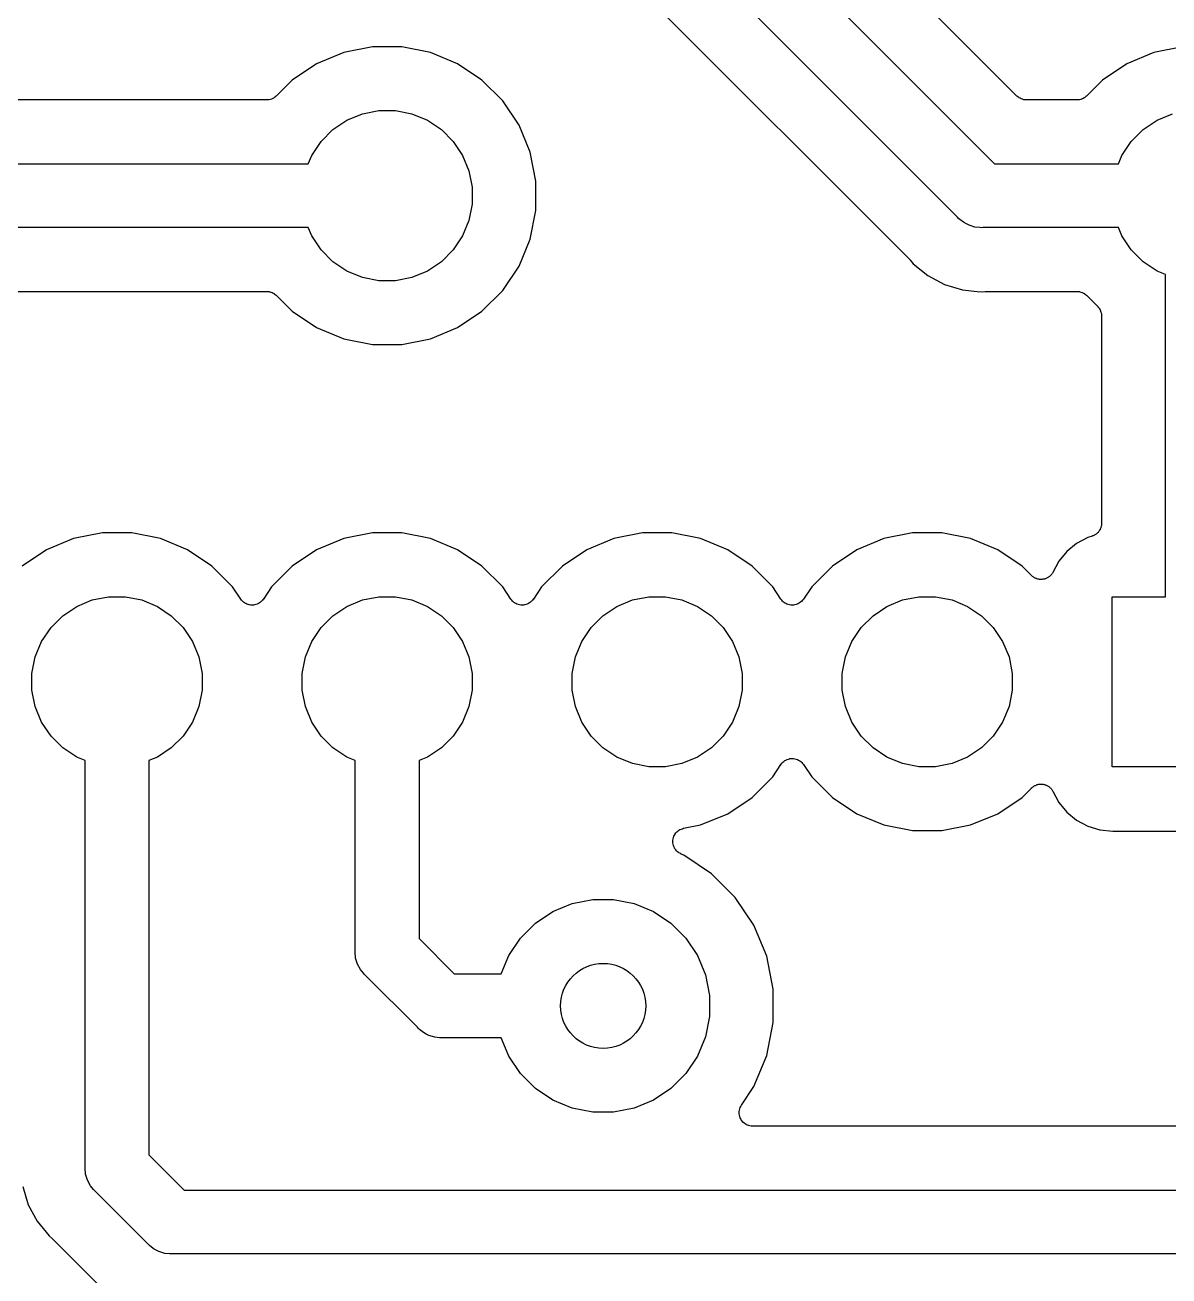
# Model space of a CAD drawing. Extents: x 102.4 to 160.8, y -97.5 to -19.5.
# Drawn here: x 132.74 to 143.5, y -41.15 to -29.38 of the extents above; entities that cross this region are included whole.
import ezdxf

# ---------------------------------------------------------------- set-up
doc = ezdxf.new("R2010")
doc.units = 0
doc.layers.add('BLACK', color=7, linetype='CONTINUOUS')

msp = doc.modelspace()

# ---------------------------------------------------------------- linework, layer by layer
at = {"layer": 'BLACK', "linetype": 'CONTINUOUS'}
for p, q in [((142.068, -30.0508), (133.768, -21.7513)), ((133.319, -22.1503), (141.856, -30.688)), ((141.509, -31.1897), (132.972, -22.652)), ((132.76, -23.2892), (141.06, -31.5887)), ((135.736, -29.6418), (135.481, -29.7473)), ((136.006, -29.588), (135.736, -29.6418)), ((136.282, -29.588), (136.006, -29.588)), ((136.552, -29.6418), (136.282, -29.588)), ((136.807, -29.7473), (136.552, -29.6418)), ((143.356, -29.6418), (143.101, -29.7473)), ((143.626, -29.588), (143.356, -29.6418)), ((135.481, -29.7473), (135.252, -29.9005)), ((137.036, -29.9005), (136.807, -29.7473)), ((143.101, -29.7473), (142.872, -29.9005)), ((135.252, -29.9005), (135.101, -30.0508)), ((137.231, -30.0956), (137.036, -29.9005)), ((142.872, -29.9005), (142.721, -30.0508)), ((135.011, -30.088), (131.622, -30.088)), ((135.023, -30.0869), (135.011, -30.088)), ((135.035, -30.0858), (135.023, -30.0869)), ((135.036, -30.0856), (135.035, -30.0856)), ((135.035, -30.0856), (135.035, -30.0858)), ((135.047, -30.0822), (135.036, -30.0856)), ((135.059, -30.0789), (135.047, -30.0822)), ((135.06, -30.0784), (135.059, -30.0786)), ((135.059, -30.0786), (135.059, -30.0789)), ((135.07, -30.0729), (135.06, -30.0784)), ((135.081, -30.0675), (135.07, -30.0729)), ((135.082, -30.0668), (135.081, -30.0671)), ((135.081, -30.0671), (135.081, -30.0675)), ((135.091, -30.0594), (135.082, -30.0668)), ((135.1, -30.052), (135.091, -30.0594)), ((135.101, -30.0511), (135.1, -30.052)), ((135.101, -30.0508), (135.101, -30.0511)), ((135.101, -30.0511), (135.101, -30.0511)), ((135.101, -30.0511), (135.101, -30.0511)), ((137.385, -30.3248), (137.231, -30.0956)), ((142.077, -30.0583), (142.068, -30.0508)), ((142.086, -30.0658), (142.077, -30.0583)), ((142.086, -30.0661), (142.086, -30.0658)), ((142.087, -30.0665), (142.086, -30.0661)), ((142.097, -30.0721), (142.087, -30.0665)), ((142.107, -30.0777), (142.097, -30.0721)), ((142.108, -30.0779), (142.107, -30.0777)), ((142.109, -30.0782), (142.108, -30.0779)), ((142.12, -30.0817), (142.109, -30.0782)), ((142.131, -30.0852), (142.12, -30.0817)), ((142.132, -30.0853), (142.131, -30.0852)), ((142.132, -30.0855), (142.132, -30.0853)), ((142.144, -30.0867), (142.132, -30.0855)), ((142.156, -30.088), (142.144, -30.0867)), ((142.157, -30.088), (142.156, -30.088)), ((142.631, -30.088), (142.157, -30.088)), ((142.157, -30.088), (142.157, -30.088)), ((142.157, -30.088), (142.157, -30.088)), ((142.157, -30.088), (142.157, -30.088)), ((142.643, -30.0869), (142.631, -30.088)), ((142.655, -30.0858), (142.643, -30.0869)), ((142.656, -30.0856), (142.655, -30.0856)), ((142.655, -30.0856), (142.655, -30.0858)), ((142.667, -30.0822), (142.656, -30.0856)), ((142.679, -30.0789), (142.667, -30.0822)), ((142.68, -30.0784), (142.679, -30.0786)), ((142.679, -30.0786), (142.679, -30.0789)), ((142.69, -30.0729), (142.68, -30.0784)), ((142.701, -30.0675), (142.69, -30.0729)), ((142.702, -30.0668), (142.701, -30.0671)), ((142.701, -30.0671), (142.701, -30.0675)), ((142.711, -30.0594), (142.702, -30.0668)), ((142.72, -30.052), (142.711, -30.0594)), ((142.721, -30.0511), (142.72, -30.052)), ((142.721, -30.0508), (142.721, -30.0511)), ((142.721, -30.0511), (142.721, -30.0511)), ((142.721, -30.0511), (142.721, -30.0511)), ((135.765, -30.279), (135.911, -30.2187)), ((135.911, -30.2187), (136.065, -30.188)), ((136.065, -30.188), (136.223, -30.188)), ((136.223, -30.188), (136.377, -30.2187)), ((136.377, -30.2187), (136.523, -30.279)), ((143.385, -30.279), (143.531, -30.2187)), ((135.634, -30.3666), (135.765, -30.279)), ((136.523, -30.279), (136.654, -30.3666)), ((137.49, -30.5796), (137.385, -30.3248)), ((143.254, -30.3666), (143.385, -30.279)), ((135.523, -30.478), (135.634, -30.3666)), ((136.654, -30.3666), (136.765, -30.478)), ((143.143, -30.478), (143.254, -30.3666)), ((135.435, -30.6091), (135.523, -30.478)), ((136.765, -30.478), (136.853, -30.6091)), ((137.544, -30.8501), (137.49, -30.5796)), ((143.055, -30.6091), (143.143, -30.478)), ((131.587, -30.688), (135.402, -30.688)), ((135.402, -30.688), (135.435, -30.6091)), ((136.853, -30.6091), (136.913, -30.7546)), ((141.856, -30.688), (143.022, -30.688)), ((143.022, -30.688), (143.055, -30.6091)), ((136.913, -30.7546), (136.944, -30.9092)), ((136.944, -30.9092), (136.944, -31.0668)), ((137.544, -31.1259), (137.544, -30.8501)), ((136.944, -31.0668), (136.913, -31.2214)), ((137.49, -31.3964), (137.544, -31.1259)), ((135.402, -31.288), (131.696, -31.288)), ((135.435, -31.3669), (135.402, -31.288)), ((136.913, -31.2214), (136.853, -31.3669)), ((141.519, -31.2012), (141.509, -31.1897)), ((141.53, -31.2105), (141.519, -31.2012)), ((141.565, -31.2386), (141.53, -31.2105)), ((141.592, -31.2535), (141.565, -31.2386)), ((141.617, -31.2665), (141.592, -31.2535)), ((141.673, -31.2837), (141.617, -31.2665)), ((141.717, -31.288), (141.673, -31.2837)), ((141.732, -31.2894), (141.717, -31.288)), ((141.717, -31.288), (141.717, -31.288)), ((141.747, -31.288), (141.732, -31.2894)), ((143.022, -31.288), (141.747, -31.288)), ((143.055, -31.3669), (143.022, -31.288)), ((135.523, -31.498), (135.435, -31.3669)), ((136.853, -31.3669), (136.765, -31.498)), ((137.385, -31.6511), (137.49, -31.3964)), ((143.143, -31.498), (143.055, -31.3669)), ((135.634, -31.6094), (135.523, -31.498)), ((136.765, -31.498), (136.654, -31.6094)), ((143.254, -31.6094), (143.143, -31.498)), ((135.765, -31.697), (135.634, -31.6094)), ((136.654, -31.6094), (136.523, -31.697)), ((141.06, -31.5887), (141.061, -31.59)), ((141.061, -31.59), (141.065, -31.5942)), ((141.065, -31.5942), (141.068, -31.598)), ((141.068, -31.598), (141.093, -31.6275)), ((141.093, -31.6275), (141.23, -31.7399)), ((143.385, -31.697), (143.254, -31.6094)), ((135.911, -31.7573), (135.765, -31.697)), ((136.065, -31.788), (135.911, -31.7573)), ((136.377, -31.7573), (136.223, -31.788)), ((136.523, -31.697), (136.377, -31.7573)), ((137.231, -31.8804), (137.385, -31.6511)), ((141.23, -31.7399), (141.386, -31.8235)), ((143.464, -31.7296), (143.385, -31.697)), ((143.464, -34.76), (143.464, -31.7296)), ((136.223, -31.788), (136.065, -31.788)), ((137.036, -32.0755), (137.231, -31.8804)), ((141.386, -31.8235), (141.556, -31.875)), ((141.556, -31.875), (141.694, -31.8886)), ((131.997, -31.888), (135.011, -31.888)), ((135.011, -31.888), (135.012, -31.888)), ((135.012, -31.888), (135.012, -31.888)), ((135.012, -31.888), (135.012, -31.888)), ((135.012, -31.888), (135.013, -31.888)), ((135.013, -31.888), (135.025, -31.8893)), ((135.025, -31.8893), (135.037, -31.8905)), ((135.037, -31.8905), (135.037, -31.8907)), ((135.037, -31.8907), (135.038, -31.8908)), ((135.038, -31.8908), (135.049, -31.8943)), ((135.049, -31.8943), (135.06, -31.8978)), ((135.06, -31.8978), (135.061, -31.8981)), ((135.061, -31.8981), (135.062, -31.8983)), ((135.062, -31.8983), (135.072, -31.9039)), ((135.072, -31.9039), (135.082, -31.9095)), ((135.082, -31.9095), (135.083, -31.9099)), ((135.083, -31.9099), (135.083, -31.9102)), ((135.083, -31.9102), (135.092, -31.9177)), ((135.092, -31.9177), (135.101, -31.9252)), ((135.101, -31.9252), (135.252, -32.0755)), ((141.694, -31.8886), (141.694, -31.8886)), ((141.694, -31.8886), (141.732, -31.8924)), ((141.732, -31.8924), (141.77, -31.8886)), ((141.77, -31.8886), (141.772, -31.8884)), ((141.772, -31.8884), (141.777, -31.8885)), ((141.777, -31.8885), (141.782, -31.888)), ((141.782, -31.888), (142.631, -31.888)), ((142.631, -31.888), (142.632, -31.888)), ((142.632, -31.888), (142.632, -31.888)), ((142.632, -31.888), (142.632, -31.888)), ((142.632, -31.888), (142.633, -31.888)), ((142.633, -31.888), (142.645, -31.8893)), ((142.645, -31.8893), (142.657, -31.8905)), ((142.657, -31.8905), (142.657, -31.8907)), ((142.657, -31.8907), (142.658, -31.8908)), ((142.658, -31.8908), (142.669, -31.8943)), ((142.669, -31.8943), (142.68, -31.8978)), ((142.68, -31.8978), (142.681, -31.8981)), ((142.681, -31.8981), (142.682, -31.8983)), ((142.682, -31.8983), (142.692, -31.9039)), ((142.692, -31.9039), (142.702, -31.9095)), ((142.702, -31.9095), (142.703, -31.9099)), ((142.703, -31.9099), (142.703, -31.9102)), ((142.703, -31.9102), (142.712, -31.9177)), ((142.712, -31.9177), (142.721, -31.9252)), ((142.721, -31.9252), (142.827, -32.0307)), ((135.252, -32.0755), (135.481, -32.2287)), ((136.807, -32.2287), (137.036, -32.0755)), ((142.827, -32.0307), (142.827, -32.031)), ((142.827, -32.031), (142.827, -32.031)), ((142.827, -32.031), (142.827, -32.031)), ((142.827, -32.031), (142.828, -32.032)), ((142.828, -32.032), (142.835, -32.0412)), ((142.835, -32.0412), (142.843, -32.0502)), ((142.843, -32.0502), (142.843, -32.0508)), ((142.843, -32.0508), (142.844, -32.0513)), ((142.844, -32.0513), (142.849, -32.0618)), ((142.849, -32.0618), (142.854, -32.0721)), ((142.854, -32.0721), (142.855, -32.0727)), ((142.855, -32.0727), (142.855, -32.0733)), ((142.855, -32.0733), (142.858, -32.0846)), ((142.858, -32.0846), (142.862, -32.0958)), ((142.862, -32.0958), (142.862, -32.0965)), ((142.862, -32.0965), (142.862, -32.0971)), ((142.862, -32.0971), (142.863, -32.1088)), ((142.863, -32.1088), (142.864, -32.1205)), ((135.481, -32.2287), (135.736, -32.3342)), ((136.552, -32.3342), (136.807, -32.2287)), ((142.864, -32.1205), (142.864, -34.0691)), ((135.736, -32.3342), (136.006, -32.388)), ((136.282, -32.388), (136.552, -32.3342)), ((136.006, -32.388), (136.282, -32.388)), ((142.854, -34.1192), (142.851, -34.1242)), ((142.856, -34.1128), (142.854, -34.1192)), ((142.858, -34.1065), (142.856, -34.1128)), ((142.86, -34.101), (142.858, -34.1065)), ((142.861, -34.0956), (142.86, -34.101)), ((142.862, -34.0889), (142.861, -34.0956)), ((142.863, -34.0823), (142.862, -34.0889)), ((142.864, -34.0709), (142.863, -34.0766)), ((142.863, -34.0766), (142.863, -34.0823)), ((142.864, -34.0691), (142.864, -34.0709)), ((133.196, -34.2138), (132.941, -34.3193)), ((133.466, -34.16), (133.196, -34.2138)), ((133.742, -34.16), (133.466, -34.16)), ((134.012, -34.2138), (133.742, -34.16)), ((134.267, -34.3193), (134.012, -34.2138)), ((135.736, -34.2138), (135.481, -34.3193)), ((136.006, -34.16), (135.736, -34.2138)), ((136.282, -34.16), (136.006, -34.16)), ((136.552, -34.2138), (136.282, -34.16)), ((136.807, -34.3193), (136.552, -34.2138)), ((138.276, -34.2138), (138.021, -34.3193)), ((138.546, -34.16), (138.276, -34.2138)), ((138.822, -34.16), (138.546, -34.16)), ((139.092, -34.2138), (138.822, -34.16)), ((139.347, -34.3193), (139.092, -34.2138)), ((140.816, -34.2138), (140.561, -34.3193)), ((141.086, -34.16), (140.816, -34.2138)), ((141.362, -34.16), (141.086, -34.16)), ((141.632, -34.2138), (141.362, -34.16)), ((141.887, -34.3193), (141.632, -34.2138)), ((142.733, -34.203), (142.629, -34.2587)), ((142.774, -34.1907), (142.733, -34.203)), ((142.779, -34.1885), (142.774, -34.1907)), ((142.785, -34.1869), (142.779, -34.1885)), ((142.791, -34.1838), (142.785, -34.1869)), ((142.797, -34.1812), (142.791, -34.1838)), ((142.801, -34.1781), (142.797, -34.1812)), ((142.807, -34.1754), (142.801, -34.1781)), ((142.812, -34.1712), (142.807, -34.1754)), ((142.817, -34.1675), (142.812, -34.1712)), ((142.821, -34.1634), (142.817, -34.1675)), ((142.826, -34.1599), (142.821, -34.1634)), ((142.83, -34.1547), (142.826, -34.1599)), ((142.835, -34.15), (142.83, -34.1547)), ((142.838, -34.1452), (142.835, -34.15)), ((142.842, -34.1409), (142.838, -34.1452)), ((142.845, -34.135), (142.842, -34.1409)), ((142.849, -34.1294), (142.845, -34.135)), ((142.851, -34.1242), (142.849, -34.1294)), ((132.941, -34.3193), (132.712, -34.4725)), ((134.496, -34.4725), (134.267, -34.3193)), ((135.481, -34.3193), (135.252, -34.4725)), ((137.036, -34.4725), (136.807, -34.3193)), ((138.021, -34.3193), (137.792, -34.4725)), ((139.576, -34.4725), (139.347, -34.3193)), ((140.561, -34.3193), (140.332, -34.4725)), ((142.116, -34.4725), (141.887, -34.3193)), ((142.538, -34.3337), (142.463, -34.425)), ((142.629, -34.2587), (142.538, -34.3337)), ((134.691, -34.6676), (134.496, -34.4725)), ((135.252, -34.4725), (135.057, -34.6676)), ((137.231, -34.6676), (137.036, -34.4725)), ((137.792, -34.4725), (137.597, -34.6676)), ((139.771, -34.6676), (139.576, -34.4725)), ((140.332, -34.4725), (140.137, -34.6676)), ((142.204, -34.5606), (142.116, -34.4725)), ((142.463, -34.425), (142.406, -34.5306)), ((142.209, -34.5643), (142.204, -34.5606)), ((142.213, -34.5684), (142.209, -34.5643)), ((142.219, -34.5721), (142.213, -34.5684)), ((142.224, -34.5763), (142.219, -34.5721)), ((142.229, -34.5791), (142.224, -34.5763)), ((142.234, -34.5823), (142.229, -34.5791)), ((142.24, -34.5849), (142.234, -34.5823)), ((142.245, -34.588), (142.24, -34.5849)), ((142.251, -34.5897), (142.245, -34.588)), ((142.256, -34.592), (142.251, -34.5897)), ((142.336, -34.5902), (142.33, -34.5927)), ((142.342, -34.5883), (142.336, -34.5902)), ((142.347, -34.5856), (142.342, -34.5883)), ((142.353, -34.5834), (142.347, -34.5856)), ((142.358, -34.5798), (142.353, -34.5834)), ((142.364, -34.5768), (142.358, -34.5798)), ((142.369, -34.5731), (142.364, -34.5768)), ((142.374, -34.5699), (142.369, -34.5731)), ((142.378, -34.5653), (142.374, -34.5699)), ((142.383, -34.5612), (142.378, -34.5653)), ((142.387, -34.5567), (142.383, -34.5612)), ((142.391, -34.5526), (142.387, -34.5567)), ((142.395, -34.5472), (142.391, -34.5526)), ((142.399, -34.5421), (142.395, -34.5472)), ((142.402, -34.537), (142.399, -34.5421)), ((142.405, -34.5322), (142.402, -34.537)), ((142.406, -34.5306), (142.405, -34.5322)), ((134.768, -34.7827), (134.691, -34.6676)), ((135.057, -34.6676), (134.98, -34.7827)), ((137.308, -34.7827), (137.231, -34.6676)), ((137.597, -34.6676), (137.52, -34.7827)), ((139.848, -34.7827), (139.771, -34.6676)), ((140.137, -34.6676), (140.06, -34.7827)), ((142.263, -34.5933), (142.256, -34.592)), ((142.269, -34.5953), (142.263, -34.5933)), ((142.275, -34.5958), (142.269, -34.5953)), ((142.281, -34.597), (142.275, -34.5958)), ((142.287, -34.5971), (142.281, -34.597)), ((142.294, -34.5978), (142.287, -34.5971)), ((142.3, -34.5972), (142.294, -34.5978)), ((142.305, -34.5973), (142.3, -34.5972)), ((142.312, -34.596), (142.305, -34.5973)), ((142.318, -34.5954), (142.312, -34.596)), ((142.324, -34.5938), (142.318, -34.5954)), ((142.33, -34.5927), (142.324, -34.5938)), ((133.225, -34.851), (133.371, -34.7907)), ((133.371, -34.7907), (133.525, -34.76)), ((133.525, -34.76), (133.683, -34.76)), ((133.683, -34.76), (133.837, -34.7907)), ((133.837, -34.7907), (133.983, -34.851)), ((134.776, -34.7921), (134.768, -34.7827)), ((134.784, -34.8014), (134.776, -34.7921)), ((134.784, -34.8016), (134.784, -34.8014)), ((134.784, -34.8019), (134.784, -34.8016)), ((134.793, -34.8096), (134.784, -34.8019)), ((134.803, -34.8173), (134.793, -34.8096)), ((134.803, -34.8174), (134.803, -34.8173)), ((134.803, -34.8176), (134.803, -34.8174)), ((134.814, -34.8233), (134.803, -34.8176)), ((134.824, -34.8291), (134.814, -34.8233)), ((134.933, -34.8242), (134.922, -34.8298)), ((134.943, -34.8186), (134.933, -34.8242)), ((134.944, -34.8184), (134.943, -34.8186)), ((134.953, -34.8108), (134.944, -34.8182)), ((134.944, -34.8182), (134.944, -34.8184)), ((134.963, -34.8031), (134.953, -34.8108)), ((134.971, -34.7936), (134.963, -34.8027)), ((134.963, -34.8027), (134.963, -34.8029)), ((134.963, -34.8029), (134.963, -34.8031)), ((134.979, -34.7842), (134.971, -34.7936)), ((134.98, -34.7827), (134.979, -34.7836)), ((134.979, -34.7836), (134.979, -34.7836)), ((134.979, -34.7836), (134.979, -34.7837)), ((134.979, -34.7837), (134.979, -34.7842)), ((135.765, -34.851), (135.911, -34.7907)), ((135.911, -34.7907), (136.065, -34.76)), ((136.065, -34.76), (136.223, -34.76)), ((136.223, -34.76), (136.377, -34.7907)), ((136.377, -34.7907), (136.523, -34.851)), ((137.316, -34.7921), (137.308, -34.7827)), ((137.324, -34.8014), (137.316, -34.7921)), ((137.324, -34.8016), (137.324, -34.8014)), ((137.324, -34.8019), (137.324, -34.8016)), ((137.333, -34.8096), (137.324, -34.8019)), ((137.343, -34.8173), (137.333, -34.8096)), ((137.343, -34.8174), (137.343, -34.8173)), ((137.343, -34.8176), (137.343, -34.8174)), ((137.354, -34.8233), (137.343, -34.8176)), ((137.364, -34.8291), (137.354, -34.8233)), ((137.473, -34.8242), (137.462, -34.8298)), ((137.483, -34.8186), (137.473, -34.8242)), ((137.484, -34.8184), (137.483, -34.8186)), ((137.493, -34.8108), (137.484, -34.8182)), ((137.484, -34.8182), (137.484, -34.8184)), ((137.503, -34.8031), (137.493, -34.8108)), ((137.511, -34.7936), (137.503, -34.8027)), ((137.503, -34.8027), (137.503, -34.8029)), ((137.503, -34.8029), (137.503, -34.8031)), ((137.519, -34.7842), (137.511, -34.7936)), ((137.52, -34.7827), (137.519, -34.7836)), ((137.519, -34.7836), (137.519, -34.7836)), ((137.519, -34.7836), (137.519, -34.7837)), ((137.519, -34.7837), (137.519, -34.7842)), ((138.305, -34.851), (138.451, -34.7907)), ((138.451, -34.7907), (138.605, -34.76)), ((138.605, -34.76), (138.763, -34.76)), ((138.763, -34.76), (138.917, -34.7907)), ((138.917, -34.7907), (139.063, -34.851)), ((139.856, -34.7921), (139.848, -34.7827)), ((139.864, -34.8014), (139.856, -34.7921)), ((139.864, -34.8016), (139.864, -34.8014)), ((139.864, -34.8019), (139.864, -34.8016)), ((139.873, -34.8096), (139.864, -34.8019)), ((139.883, -34.8173), (139.873, -34.8096)), ((139.883, -34.8174), (139.883, -34.8173)), ((139.883, -34.8176), (139.883, -34.8174)), ((139.894, -34.8233), (139.883, -34.8176)), ((139.904, -34.8291), (139.894, -34.8233)), ((140.013, -34.8242), (140.002, -34.8298)), ((140.023, -34.8186), (140.013, -34.8242)), ((140.024, -34.8184), (140.023, -34.8186)), ((140.033, -34.8108), (140.024, -34.8182)), ((140.024, -34.8182), (140.024, -34.8184)), ((140.043, -34.8031), (140.033, -34.8108)), ((140.051, -34.7936), (140.043, -34.8027)), ((140.043, -34.8027), (140.043, -34.8029)), ((140.043, -34.8029), (140.043, -34.8031)), ((140.059, -34.7842), (140.051, -34.7936)), ((140.06, -34.7827), (140.059, -34.7836)), ((140.059, -34.7836), (140.059, -34.7836)), ((140.059, -34.7836), (140.059, -34.7837)), ((140.059, -34.7837), (140.059, -34.7842)), ((140.845, -34.851), (140.991, -34.7907)), ((140.991, -34.7907), (141.145, -34.76)), ((141.145, -34.76), (141.303, -34.76)), ((141.303, -34.76), (141.457, -34.7907)), ((141.457, -34.7907), (141.603, -34.851)), ((142.964, -36.36), (142.964, -34.76)), ((142.964, -34.76), (143.464, -34.76)), ((132.983, -35.05), (133.094, -34.9386)), ((133.094, -34.9386), (133.225, -34.851)), ((133.983, -34.851), (134.114, -34.9386)), ((134.114, -34.9386), (134.225, -35.05)), ((134.825, -34.8292), (134.824, -34.8291)), ((134.825, -34.8294), (134.825, -34.8292)), ((134.837, -34.8329), (134.825, -34.8294)), ((134.848, -34.8365), (134.837, -34.8329)), ((134.849, -34.8366), (134.848, -34.8365)), ((134.848, -34.8365), (134.848, -34.8365)), ((134.861, -34.8379), (134.849, -34.8366)), ((134.873, -34.8392), (134.861, -34.8379)), ((134.886, -34.838), (134.873, -34.8392)), ((134.873, -34.8392), (134.873, -34.8391)), ((134.873, -34.8391), (134.873, -34.8392)), ((134.897, -34.837), (134.886, -34.838)), ((134.898, -34.8369), (134.897, -34.837)), ((134.91, -34.8334), (134.898, -34.8368)), ((134.898, -34.8368), (134.898, -34.8369)), ((134.921, -34.83), (134.91, -34.8334)), ((134.922, -34.8299), (134.921, -34.83)), ((134.922, -34.8298), (134.922, -34.8299)), ((135.523, -35.05), (135.634, -34.9386)), ((135.634, -34.9386), (135.765, -34.851)), ((136.523, -34.851), (136.654, -34.9386)), ((136.654, -34.9386), (136.765, -35.05)), ((137.365, -34.8292), (137.364, -34.8291)), ((137.365, -34.8294), (137.365, -34.8292)), ((137.377, -34.8329), (137.365, -34.8294)), ((137.388, -34.8365), (137.377, -34.8329)), ((137.389, -34.8366), (137.388, -34.8365)), ((137.388, -34.8365), (137.388, -34.8365)), ((137.401, -34.8379), (137.389, -34.8366)), ((137.413, -34.8392), (137.401, -34.8379)), ((137.426, -34.838), (137.413, -34.8392)), ((137.413, -34.8392), (137.413, -34.8391)), ((137.413, -34.8391), (137.413, -34.8392)), ((137.437, -34.837), (137.426, -34.838)), ((137.438, -34.8369), (137.437, -34.837)), ((137.45, -34.8334), (137.438, -34.8368)), ((137.438, -34.8368), (137.438, -34.8369)), ((137.461, -34.83), (137.45, -34.8334)), ((137.462, -34.8299), (137.461, -34.83)), ((137.462, -34.8298), (137.462, -34.8299)), ((138.063, -35.05), (138.174, -34.9386)), ((138.174, -34.9386), (138.305, -34.851)), ((139.063, -34.851), (139.194, -34.9386)), ((139.194, -34.9386), (139.305, -35.05)), ((139.905, -34.8292), (139.904, -34.8291)), ((139.905, -34.8294), (139.905, -34.8292)), ((139.917, -34.8329), (139.905, -34.8294)), ((139.928, -34.8365), (139.917, -34.8329)), ((139.929, -34.8366), (139.928, -34.8365)), ((139.928, -34.8365), (139.928, -34.8365)), ((139.941, -34.8379), (139.929, -34.8366)), ((139.953, -34.8392), (139.941, -34.8379)), ((139.966, -34.838), (139.953, -34.8392)), ((139.953, -34.8392), (139.953, -34.8391)), ((139.953, -34.8391), (139.953, -34.8392)), ((139.977, -34.837), (139.966, -34.838)), ((139.978, -34.8369), (139.977, -34.837)), ((139.99, -34.8334), (139.978, -34.8368)), ((139.978, -34.8368), (139.978, -34.8369)), ((140.001, -34.83), (139.99, -34.8334)), ((140.002, -34.8299), (140.001, -34.83)), ((140.002, -34.8298), (140.002, -34.8299)), ((140.603, -35.05), (140.714, -34.9386)), ((140.714, -34.9386), (140.845, -34.851)), ((141.603, -34.851), (141.734, -34.9386)), ((141.734, -34.9386), (141.845, -35.05)), ((132.895, -35.1811), (132.983, -35.05)), ((134.225, -35.05), (134.313, -35.1811)), ((135.435, -35.1811), (135.523, -35.05)), ((136.765, -35.05), (136.853, -35.1811)), ((137.975, -35.1811), (138.063, -35.05)), ((139.305, -35.05), (139.393, -35.1811)), ((140.515, -35.1811), (140.603, -35.05)), ((141.845, -35.05), (141.933, -35.1811)), ((132.835, -35.3266), (132.895, -35.1811)), ((134.313, -35.1811), (134.373, -35.3266)), ((135.375, -35.3266), (135.435, -35.1811)), ((136.853, -35.1811), (136.913, -35.3266)), ((137.915, -35.3266), (137.975, -35.1811)), ((139.393, -35.1811), (139.453, -35.3266)), ((140.455, -35.3266), (140.515, -35.1811)), ((141.933, -35.1811), (141.993, -35.3266)), ((132.804, -35.4812), (132.835, -35.3266)), ((134.373, -35.3266), (134.404, -35.4812)), ((135.344, -35.4812), (135.375, -35.3266)), ((136.913, -35.3266), (136.944, -35.4812)), ((137.884, -35.4812), (137.915, -35.3266)), ((139.453, -35.3266), (139.484, -35.4812)), ((140.424, -35.4812), (140.455, -35.3266)), ((141.993, -35.3266), (142.024, -35.4812)), ((132.804, -35.6388), (132.804, -35.4812)), ((134.404, -35.4812), (134.404, -35.6388)), ((135.344, -35.6388), (135.344, -35.4812)), ((136.944, -35.4812), (136.944, -35.6388)), ((137.884, -35.6388), (137.884, -35.4812)), ((139.484, -35.4812), (139.484, -35.6388)), ((140.424, -35.6388), (140.424, -35.4812)), ((142.024, -35.4812), (142.024, -35.6388)), ((132.835, -35.7934), (132.804, -35.6388)), ((134.404, -35.6388), (134.373, -35.7934)), ((135.375, -35.7934), (135.344, -35.6388)), ((136.944, -35.6388), (136.913, -35.7934)), ((137.915, -35.7934), (137.884, -35.6388)), ((139.484, -35.6388), (139.453, -35.7934)), ((140.455, -35.7934), (140.424, -35.6388)), ((142.024, -35.6388), (141.993, -35.7934)), ((132.895, -35.9389), (132.835, -35.7934)), ((134.373, -35.7934), (134.313, -35.9389)), ((135.435, -35.9389), (135.375, -35.7934)), ((136.913, -35.7934), (136.853, -35.9389)), ((137.975, -35.9389), (137.915, -35.7934)), ((139.453, -35.7934), (139.393, -35.9389)), ((140.515, -35.9389), (140.455, -35.7934)), ((141.993, -35.7934), (141.933, -35.9389)), ((132.983, -36.07), (132.895, -35.9389)), ((134.313, -35.9389), (134.225, -36.07)), ((135.523, -36.07), (135.435, -35.9389)), ((136.853, -35.9389), (136.765, -36.07)), ((138.063, -36.07), (137.975, -35.9389)), ((139.393, -35.9389), (139.305, -36.07)), ((140.603, -36.07), (140.515, -35.9389)), ((141.933, -35.9389), (141.845, -36.07)), ((133.094, -36.1814), (132.983, -36.07)), ((134.225, -36.07), (134.114, -36.1814)), ((135.634, -36.1814), (135.523, -36.07)), ((136.765, -36.07), (136.654, -36.1814)), ((138.174, -36.1814), (138.063, -36.07)), ((139.305, -36.07), (139.194, -36.1814)), ((140.714, -36.1814), (140.603, -36.07)), ((141.845, -36.07), (141.734, -36.1814)), ((133.225, -36.269), (133.094, -36.1814)), ((134.114, -36.1814), (133.983, -36.269)), ((135.765, -36.269), (135.634, -36.1814)), ((136.654, -36.1814), (136.523, -36.269)), ((138.305, -36.269), (138.174, -36.1814)), ((139.194, -36.1814), (139.063, -36.269)), ((140.845, -36.269), (140.714, -36.1814)), ((141.734, -36.1814), (141.603, -36.269)), ((133.304, -36.3016), (133.225, -36.269)), ((133.304, -40.1173), (133.304, -36.3016)), ((133.983, -36.269), (133.904, -36.3016)), ((133.904, -36.3016), (133.904, -40.0077)), ((135.844, -36.3016), (135.765, -36.269)), ((135.844, -38.0853), (135.844, -36.3016)), ((136.523, -36.269), (136.444, -36.3016)), ((136.444, -36.3016), (136.444, -37.9757)), ((138.451, -36.3293), (138.305, -36.269)), ((138.605, -36.36), (138.451, -36.3293)), ((138.917, -36.3293), (138.763, -36.36)), ((139.063, -36.269), (138.917, -36.3293)), ((139.771, -36.4524), (139.848, -36.3373)), ((139.848, -36.3373), (139.849, -36.3364)), ((139.849, -36.3358), (139.857, -36.3264)), ((139.849, -36.3363), (139.849, -36.3358)), ((139.849, -36.3364), (139.849, -36.3363)), ((139.849, -36.3364), (139.849, -36.3364)), ((139.857, -36.3264), (139.865, -36.3173)), ((139.865, -36.3169), (139.875, -36.3092)), ((139.865, -36.3171), (139.865, -36.3169)), ((139.865, -36.3173), (139.865, -36.3171)), ((139.875, -36.3092), (139.884, -36.3018)), ((139.884, -36.3016), (139.885, -36.3014)), ((139.884, -36.3018), (139.884, -36.3016)), ((139.885, -36.3014), (139.895, -36.2958)), ((139.895, -36.2958), (139.906, -36.2902)), ((139.906, -36.2901), (139.907, -36.29)), ((139.906, -36.2902), (139.906, -36.2901)), ((139.907, -36.29), (139.918, -36.2866)), ((139.918, -36.2866), (139.93, -36.2832)), ((139.93, -36.2831), (139.931, -36.283)), ((139.93, -36.2832), (139.93, -36.2831)), ((139.931, -36.283), (139.942, -36.282)), ((139.942, -36.282), (139.955, -36.2808)), ((139.955, -36.2808), (139.955, -36.2809)), ((139.955, -36.2809), (139.955, -36.2808)), ((139.955, -36.2808), (139.967, -36.2821)), ((139.967, -36.2821), (139.979, -36.2834)), ((139.979, -36.2834), (139.98, -36.2835)), ((139.98, -36.2835), (139.98, -36.2835)), ((139.98, -36.2835), (139.991, -36.2871)), ((139.991, -36.2871), (140.003, -36.2906)), ((140.003, -36.2906), (140.003, -36.2908)), ((140.003, -36.2908), (140.004, -36.2909)), ((140.004, -36.2909), (140.014, -36.2967)), ((140.014, -36.2967), (140.025, -36.3024)), ((140.025, -36.3024), (140.025, -36.3026)), ((140.025, -36.3026), (140.025, -36.3027)), ((140.025, -36.3027), (140.035, -36.3104)), ((140.035, -36.3104), (140.044, -36.3181)), ((140.044, -36.3181), (140.044, -36.3184)), ((140.044, -36.3184), (140.044, -36.3186)), ((140.044, -36.3186), (140.052, -36.3279)), ((140.052, -36.3279), (140.06, -36.3373)), ((140.06, -36.3373), (140.137, -36.4524)), ((140.991, -36.3293), (140.845, -36.269)), ((141.145, -36.36), (140.991, -36.3293)), ((141.457, -36.3293), (141.303, -36.36)), ((141.603, -36.269), (141.457, -36.3293)), ((138.763, -36.36), (138.605, -36.36)), ((139.576, -36.6475), (139.771, -36.4524)), ((140.137, -36.4524), (140.332, -36.6475)), ((141.303, -36.36), (141.145, -36.36)), ((144.564, -36.36), (142.964, -36.36)), ((142.116, -36.6475), (142.204, -36.5594)), ((142.204, -36.5594), (142.206, -36.5582)), ((142.206, -36.5582), (142.21, -36.5545)), ((142.21, -36.5545), (142.214, -36.5504)), ((142.214, -36.5504), (142.22, -36.5468)), ((142.22, -36.5468), (142.225, -36.5427)), ((142.225, -36.5427), (142.23, -36.54)), ((142.23, -36.54), (142.235, -36.5368)), ((142.235, -36.5368), (142.241, -36.5343)), ((142.241, -36.5343), (142.247, -36.5313)), ((142.247, -36.5313), (142.253, -36.5297)), ((142.253, -36.5297), (142.258, -36.5275)), ((142.258, -36.5275), (142.265, -36.5262)), ((142.265, -36.5262), (142.271, -36.5244)), ((142.271, -36.5244), (142.277, -36.5239)), ((142.277, -36.5239), (142.282, -36.5228)), ((142.282, -36.5228), (142.289, -36.5228)), ((142.289, -36.5228), (142.296, -36.5222)), ((142.296, -36.5222), (142.301, -36.5229)), ((142.301, -36.5229), (142.307, -36.5229)), ((142.307, -36.5229), (142.314, -36.5242)), ((142.314, -36.5242), (142.32, -36.5249)), ((142.32, -36.5249), (142.326, -36.5267)), ((142.326, -36.5267), (142.332, -36.5278)), ((142.332, -36.5278), (142.338, -36.5304)), ((142.338, -36.5304), (142.344, -36.5323)), ((142.344, -36.5323), (142.349, -36.5351)), ((142.349, -36.5351), (142.354, -36.5374)), ((142.354, -36.5374), (142.36, -36.5411)), ((142.36, -36.5411), (142.366, -36.5442)), ((142.366, -36.5442), (142.37, -36.5479)), ((142.37, -36.5479), (142.375, -36.5512)), ((142.375, -36.5512), (142.38, -36.5559)), ((142.38, -36.5559), (142.385, -36.5601)), ((142.385, -36.5601), (142.388, -36.5646)), ((142.388, -36.5646), (142.393, -36.5688)), ((142.393, -36.5688), (142.396, -36.5742)), ((142.396, -36.5742), (142.4, -36.5793)), ((142.4, -36.5793), (142.403, -36.5845)), ((142.403, -36.5845), (142.406, -36.5894)), ((142.406, -36.5894), (142.463, -36.695)), ((139.347, -36.8007), (139.576, -36.6475)), ((140.332, -36.6475), (140.561, -36.8007)), ((141.887, -36.8007), (142.116, -36.6475)), ((142.463, -36.695), (142.538, -36.7863)), ((139.092, -36.9062), (139.347, -36.8007)), ((140.561, -36.8007), (140.816, -36.9062)), ((141.632, -36.9062), (141.887, -36.8007)), ((142.538, -36.7863), (142.629, -36.8613)), ((138.909, -36.945), (138.921, -36.9415)), ((138.921, -36.9415), (138.933, -36.9379)), ((138.933, -36.9379), (139.092, -36.9062)), ((140.816, -36.9062), (141.086, -36.96)), ((141.362, -36.96), (141.632, -36.9062)), ((142.629, -36.8613), (142.733, -36.917)), ((142.733, -36.917), (142.846, -36.9513)), ((138.831, -37.0614), (138.832, -37.0493)), ((138.831, -37.0615), (138.831, -37.0614)), ((138.831, -37.0617), (138.831, -37.0615)), ((138.832, -37.0493), (138.833, -37.0371)), ((138.833, -37.0367), (138.837, -37.0249)), ((138.833, -37.0369), (138.833, -37.0367)), ((138.833, -37.0371), (138.833, -37.0369)), ((138.837, -37.0249), (138.841, -37.0134)), ((138.841, -37.0131), (138.847, -37.0022)), ((138.841, -37.0132), (138.841, -37.0131)), ((138.841, -37.0134), (138.841, -37.0132)), ((138.847, -37.0022), (138.852, -36.9916)), ((138.852, -36.9913), (138.86, -36.9819)), ((138.852, -36.9914), (138.852, -36.9913)), ((138.852, -36.9916), (138.852, -36.9914)), ((138.86, -36.9819), (138.868, -36.9724)), ((138.868, -36.9722), (138.878, -36.9645)), ((138.868, -36.9723), (138.868, -36.9722)), ((138.868, -36.9724), (138.868, -36.9723)), ((138.878, -36.9645), (138.887, -36.9568)), ((138.887, -36.9567), (138.888, -36.9566)), ((138.887, -36.9568), (138.887, -36.9567)), ((138.888, -36.9566), (138.898, -36.9508)), ((138.898, -36.9508), (138.909, -36.9451)), ((138.909, -36.9451), (138.909, -36.945)), ((138.909, -36.9451), (138.909, -36.9451)), ((141.086, -36.96), (141.362, -36.96)), ((142.846, -36.9513), (142.97, -36.9635)), ((142.97, -36.9635), (144.558, -36.9635)), ((138.832, -37.074), (138.831, -37.0617)), ((138.833, -37.0861), (138.832, -37.074)), ((138.833, -37.0862), (138.833, -37.0861)), ((138.833, -37.0864), (138.833, -37.0862)), ((138.836, -37.0982), (138.833, -37.0864)), ((138.84, -37.1099), (138.836, -37.0982)), ((138.84, -37.11), (138.84, -37.1099)), ((138.84, -37.1102), (138.84, -37.11)), ((138.846, -37.1209), (138.84, -37.1102)), ((138.851, -37.1318), (138.846, -37.1209)), ((138.851, -37.132), (138.851, -37.1318)), ((138.851, -37.1321), (138.851, -37.132)), ((138.859, -37.1416), (138.851, -37.1321)), ((138.867, -37.1512), (138.859, -37.1416)), ((138.867, -37.1513), (138.867, -37.1512)), ((138.867, -37.1514), (138.867, -37.1513)), ((138.876, -37.1591), (138.867, -37.1514)), ((138.886, -37.1671), (138.876, -37.1591)), ((138.886, -37.1672), (138.886, -37.1671)), ((138.886, -37.1673), (138.886, -37.1672)), ((138.896, -37.173), (138.886, -37.1673)), ((138.907, -37.1791), (138.896, -37.173)), ((138.908, -37.1792), (138.907, -37.1791)), ((138.908, -37.1793), (138.908, -37.1792)), ((138.909, -37.1798), (138.908, -37.1793)), ((138.908, -37.1793), (138.908, -37.1793)), ((138.934, -37.1901), (138.909, -37.1798)), ((139.196, -37.3652), (138.934, -37.1901)), ((139.419, -37.5881), (139.196, -37.3652)), ((137.702, -37.7218), (137.884, -37.6464)), ((137.884, -37.6464), (138.078, -37.608)), ((138.078, -37.608), (138.274, -37.608)), ((138.274, -37.608), (138.468, -37.6464)), ((138.468, -37.6464), (138.65, -37.7218)), ((139.594, -37.8501), (139.419, -37.5881)), ((137.539, -37.8312), (137.702, -37.7218)), ((138.65, -37.7218), (138.813, -37.8312)), ((137.399, -37.9705), (137.539, -37.8312)), ((138.813, -37.8312), (138.953, -37.9705)), ((139.715, -38.1413), (139.594, -37.8501)), ((136.444, -37.9757), (136.776, -38.308)), ((137.29, -38.1343), (137.399, -37.9705)), ((138.953, -37.9705), (139.062, -38.1343)), ((135.843, -38.1), (135.844, -38.0853)), ((135.848, -38.1588), (135.843, -38.1)), ((135.865, -38.2154), (135.848, -38.1588)), ((135.893, -38.2675), (135.865, -38.2154)), ((137.218, -38.308), (137.29, -38.1343)), ((139.062, -38.1343), (139.138, -38.3163)), ((139.776, -38.4504), (139.715, -38.1413)), ((135.921, -38.3017), (135.893, -38.2675)), ((135.931, -38.3132), (135.921, -38.3017)), ((135.942, -38.3225), (135.931, -38.3132)), ((136.429, -38.8097), (135.942, -38.3225)), ((136.776, -38.308), (137.218, -38.308)), ((139.138, -38.3163), (139.176, -38.5095)), ((139.776, -38.7656), (139.776, -38.4504)), ((139.176, -38.5095), (139.176, -38.7065)), ((139.176, -38.7065), (139.138, -38.8997)), ((136.439, -38.8212), (136.429, -38.8097)), ((136.45, -38.8305), (136.439, -38.8212)), ((139.715, -39.0747), (139.776, -38.7656)), ((136.485, -38.8586), (136.45, -38.8305)), ((136.512, -38.8735), (136.485, -38.8586)), ((136.537, -38.8865), (136.512, -38.8735)), ((136.593, -38.9037), (136.537, -38.8865)), ((136.637, -38.908), (136.593, -38.9037)), ((136.652, -38.9094), (136.637, -38.908)), ((136.637, -38.908), (136.637, -38.908)), ((136.667, -38.908), (136.652, -38.9094)), ((137.218, -38.908), (136.667, -38.908)), ((137.29, -39.0817), (137.218, -38.908)), ((139.138, -38.8997), (139.062, -39.0817)), ((137.399, -39.2455), (137.29, -39.0817)), ((139.062, -39.0817), (138.953, -39.2455)), ((139.594, -39.3659), (139.715, -39.0747)), ((137.539, -39.3848), (137.399, -39.2455)), ((138.953, -39.2455), (138.813, -39.3848)), ((137.702, -39.4942), (137.539, -39.3848)), ((138.813, -39.3848), (138.65, -39.4942)), ((139.476, -39.5424), (139.594, -39.3659)), ((137.884, -39.5696), (137.702, -39.4942)), ((138.65, -39.4942), (138.468, -39.5696)), ((138.078, -39.608), (137.884, -39.5696)), ((138.274, -39.608), (138.078, -39.608)), ((138.468, -39.5696), (138.274, -39.608)), ((139.455, -39.6121), (139.456, -39.6001)), ((139.455, -39.6124), (139.455, -39.6121)), ((139.455, -39.6127), (139.455, -39.6124)), ((139.456, -39.6248), (139.455, -39.6127)), ((139.456, -39.6001), (139.457, -39.588)), ((139.457, -39.6368), (139.456, -39.6248)), ((139.457, -39.5875), (139.461, -39.5758)), ((139.457, -39.5877), (139.457, -39.5875)), ((139.457, -39.588), (139.457, -39.5877)), ((139.457, -39.6371), (139.457, -39.6368)), ((139.457, -39.6373), (139.457, -39.6371)), ((139.46, -39.6489), (139.457, -39.6373)), ((139.464, -39.6606), (139.46, -39.6489)), ((139.461, -39.5758), (139.464, -39.5643)), ((139.464, -39.5638), (139.47, -39.5531)), ((139.464, -39.5641), (139.464, -39.5638)), ((139.464, -39.5643), (139.464, -39.5641)), ((139.47, -39.5531), (139.476, -39.5424)), ((139.464, -39.6608), (139.464, -39.6606)), ((139.464, -39.6611), (139.464, -39.6608)), ((139.47, -39.6718), (139.464, -39.6611)), ((139.475, -39.6825), (139.47, -39.6718)), ((139.475, -39.6828), (139.475, -39.6825)), ((139.476, -39.683), (139.475, -39.6828)), ((139.483, -39.6924), (139.476, -39.683)), ((139.491, -39.7019), (139.483, -39.6924)), ((139.491, -39.702), (139.491, -39.7019)), ((139.491, -39.7023), (139.491, -39.702)), ((139.501, -39.71), (139.491, -39.7023)), ((139.51, -39.7178), (139.501, -39.71)), ((139.51, -39.7179), (139.51, -39.7178)), ((139.51, -39.7181), (139.51, -39.7179)), ((139.521, -39.7239), (139.51, -39.7181)), ((139.531, -39.7297), (139.521, -39.7239)), ((139.532, -39.7298), (139.531, -39.7297)), ((139.532, -39.7299), (139.532, -39.7298)), ((139.543, -39.7335), (139.532, -39.7299)), ((139.555, -39.7372), (139.543, -39.7335)), ((139.555, -39.7373), (139.555, -39.7372)), ((139.556, -39.7373), (139.555, -39.7373)), ((139.568, -39.7386), (139.556, -39.7373)), ((139.58, -39.74), (139.568, -39.7386)), ((139.582, -39.74), (139.58, -39.74)), ((139.58, -39.74), (139.58, -39.74)), ((139.58, -39.74), (139.58, -39.74)), ((139.58, -39.74), (139.58, -39.74)), ((151.842, -39.74), (139.582, -39.74)), ((133.303, -40.132), (133.304, -40.1173)), ((133.904, -40.0077), (134.236, -40.34)), ((133.308, -40.1908), (133.303, -40.132)), ((133.325, -40.2474), (133.308, -40.1908)), ((132.717, -40.3084), (132.768, -40.4781)), ((133.353, -40.2995), (133.325, -40.2474)), ((133.381, -40.3337), (133.353, -40.2995)), ((133.391, -40.3452), (133.381, -40.3337)), ((133.402, -40.3545), (133.391, -40.3452)), ((133.889, -40.8417), (133.402, -40.3545)), ((134.236, -40.34), (151.877, -40.34)), ((132.768, -40.4781), (132.852, -40.6344)), ((132.852, -40.6344), (132.965, -40.7715)), ((132.965, -40.7715), (132.994, -40.7957)), ((132.994, -40.7957), (132.995, -40.7968)), ((132.995, -40.7968), (132.999, -40.8007)), ((132.999, -40.8007), (133.003, -40.8041)), ((133.003, -40.8041), (133.44, -41.2407)), ((133.899, -40.8532), (133.889, -40.8417)), ((133.91, -40.8625), (133.899, -40.8532)), ((133.945, -40.8906), (133.91, -40.8625)), ((133.953, -40.8952), (133.945, -40.8906)), ((133.997, -40.9185), (133.953, -40.8952)), ((134.053, -40.9357), (133.997, -40.9185)), ((134.097, -40.94), (134.053, -40.9357)), ((134.112, -40.9414), (134.097, -40.94)), ((134.097, -40.94), (134.097, -40.94)), ((134.127, -40.94), (134.112, -40.9414)), ((151.768, -40.94), (134.127, -40.94))]:
    msp.add_line(p, q, dxfattribs=at)
at = {"layer": 'BLACK'}
msp.add_circle((138.176, -38.608), 0.4, dxfattribs=at)

doc.saveas('drawing.dxf')
